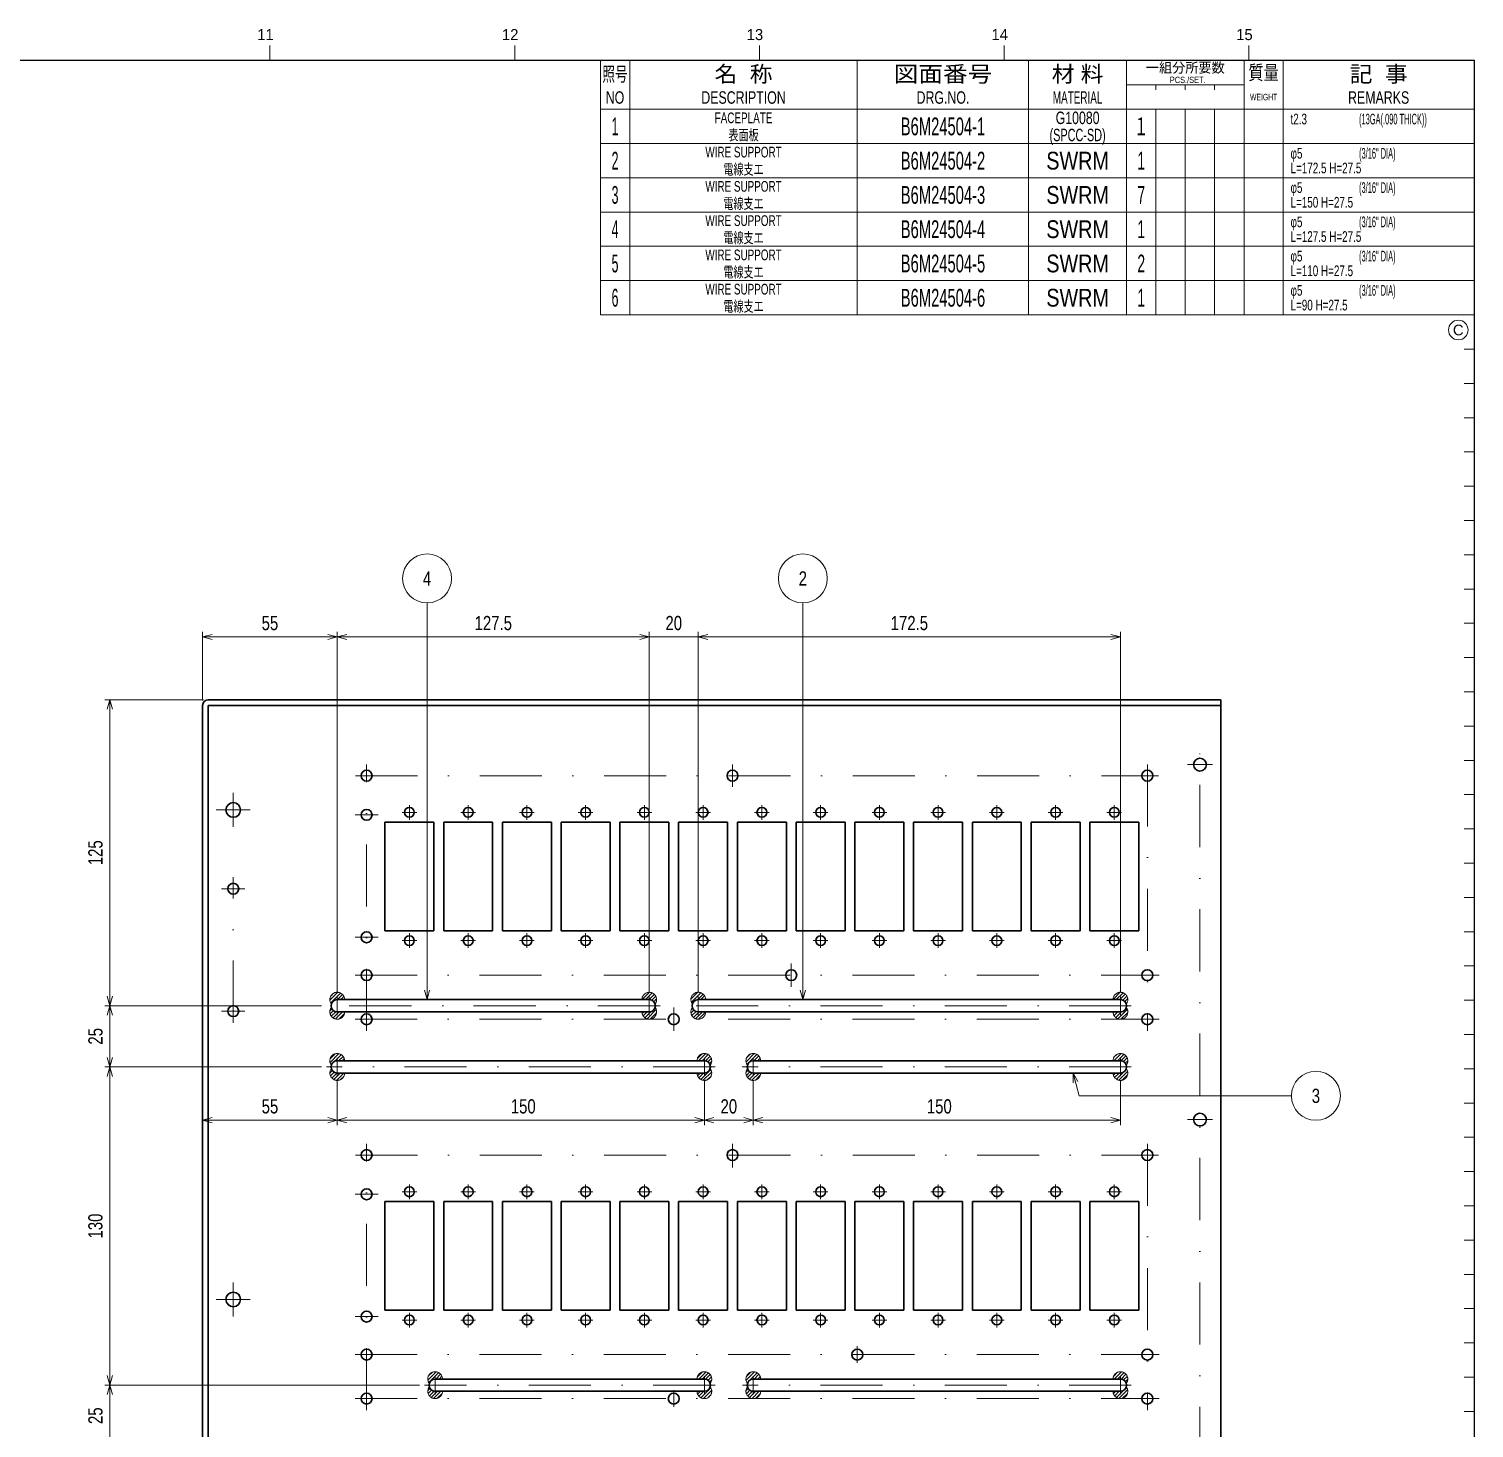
# Model space of a CAD drawing. Header units: millimetres. Extents: x 10 to 832, y 7 to 590.
# Drawn here: x 536.3 to 831.5, y 304.6 to 590.4 of the extents above; entities that cross this region are included whole.
import ezdxf
from ezdxf.enums import TextEntityAlignment as Align

# ---------------------------------------------------------------- set-up
doc = ezdxf.new("R2010")
doc.units = ezdxf.units.MM
doc.linetypes.add('DASHDOT', pattern=[25.3, 12.7, -6.3, 0, -6.3])
doc.linetypes.add('DIVIDE', pattern=[31.6, 12.7, -6.3, 0, -6.3, 0, -6.3])
for name, color, linetype in [('GR1_01', 7, 'Continuous'), ('GR1_15', 7, 'Continuous'), ('GR1_16', 7, 'Continuous'), ('GR2_02', 7, 'Continuous'), ('図面枠B6M', 7, 'Continuous'), ('表題、部品表_01', 7, 'Continuous'), ('表題、部品表_02', 7, 'Continuous'), ('表題、部品表_03', 7, 'Continuous'), ('表題、部品表_Layer1', 7, 'Continuous')]:
    doc.layers.add(name, color=color, linetype=linetype)
doc.styles.add('HG丸ｺﾞｼｯｸM-PRO', font='')
doc.styles.get('HG丸ｺﾞｼｯｸM-PRO').set_extended_font_data('HG丸ｺﾞｼｯｸM-PRO')
pattern_1 = [(45, (0, 0), (-0.3535534, 0.3535534), [])]

# ---------------------------------------------------------------- blocks, each defined once
blk = doc.blocks.new('BLKF023')
at = {"layer": '図面枠B6M', "color": 4, "linetype": 'Continuous', "lineweight": 13}
for p, q in [((585.5, 587), (585.5, 584)), ((635.5, 587), (635.5, 584)), ((685.5, 587), (685.5, 584)), ((735.5, 587), (735.5, 584)), ((785.5, 587), (785.5, 584)), ((829.5, 567), (831.5, 567)), ((829.5, 560), (831.5, 560)), ((829.5, 553), (831.5, 553)), ((829.5, 546), (831.5, 546)), ((829.5, 539), (831.5, 539)), ((829.5, 532), (831.5, 532)), ((829.5, 525), (831.5, 525)), ((829.5, 518), (831.5, 518)), ((829.5, 511), (831.5, 511)), ((829.5, 504), (831.5, 504)), ((829.5, 497), (831.5, 497)), ((829.5, 490), (831.5, 490)), ((829.5, 483), (831.5, 483)), ((829.5, 476), (831.5, 476)), ((829.5, 469), (831.5, 469)), ((829.5, 462), (831.5, 462)), ((829.5, 455), (831.5, 455)), ((829.5, 448), (831.5, 448)), ((829.5, 441), (831.5, 441)), ((829.5, 434), (831.5, 434)), ((829.5, 427), (831.5, 427)), ((829.5, 420), (831.5, 420)), ((829.5, 413), (831.5, 413)), ((829.5, 406), (831.5, 406)), ((829.5, 399), (831.5, 399)), ((829.5, 392), (831.5, 392)), ((829.5, 385), (831.5, 385)), ((829.5, 378), (831.5, 378)), ((829.5, 371), (831.5, 371)), ((829.5, 364), (831.5, 364)), ((829.5, 357), (831.5, 357)), ((829.5, 350), (831.5, 350)), ((829.5, 343), (831.5, 343)), ((829.5, 336), (831.5, 336)), ((829.5, 329), (831.5, 329)), ((829.5, 322), (831.5, 322)), ((829.5, 315), (831.5, 315)), ((829.5, 308), (831.5, 308))]:
    blk.add_line(p, q, dxfattribs=at)
at = {"layer": '図面枠B6M', "color": 2, "linetype": 'Continuous', "lineweight": 25}
for p, q in [((35.5, 584), (831.5, 584)), ((831.5, 584), (831.5, 15))]:
    blk.add_line(p, q, dxfattribs=at)
at = {"layer": '図面枠B6M', "color": 4, "linetype": 'Continuous', "lineweight": 13, "style": 'HG丸ｺﾞｼｯｸM-PRO', "width": 1.003994}
for s, p in [('11', (582.9, 587.45)), ('12', (632.9, 587.45)), ('13', (682.9, 587.45)), ('14', (732.9, 587.45)), ('15', (782.9, 587.45))]:
    blk.add_text(s, height=2.255, dxfattribs=at).set_placement(p, align=Align.BOTTOM_LEFT)
blk = doc.blocks.new('BLKF025')
at = {"layer": '表題、部品表_02', "color": 4, "linetype": 'Continuous', "lineweight": 13}
for p, q in [((653, 574), (653, 567)), ((653, 574), (831.5, 574)), ((659, 574), (659, 567)), ((705.5, 574), (705.5, 567)), ((740.5, 574), (740.5, 567)), ((760.5, 574), (760.5, 567)), ((766.5, 574), (766.5, 567)), ((772.5, 574), (772.5, 567)), ((778.5, 567), (778.5, 574)), ((784.5, 574), (784.5, 567)), ((792.5, 574), (792.5, 567)), ((831.5, 574), (831.5, 567)), ((653, 567), (831.5, 567))]:
    blk.add_line(p, q, dxfattribs=at)
blk = doc.blocks.new('BLKF027')
at = {"layer": '表題、部品表_02', "color": 4, "linetype": 'Continuous', "lineweight": 13}
for p, q in [((653, 567), (653, 560)), ((653, 567), (831.5, 567)), ((659, 567), (659, 560)), ((705.5, 567), (705.5, 560)), ((740.5, 567), (740.5, 560)), ((760.5, 567), (760.5, 560)), ((766.5, 567), (766.5, 560)), ((772.5, 567), (772.5, 560)), ((778.5, 560), (778.5, 567)), ((784.5, 567), (784.5, 560)), ((792.5, 567), (792.5, 560)), ((831.5, 567), (831.5, 560)), ((653, 560), (831.5, 560))]:
    blk.add_line(p, q, dxfattribs=at)
blk = doc.blocks.new('BLKF029')
at = {"layer": '表題、部品表_02', "color": 4, "linetype": 'Continuous', "lineweight": 13}
for p, q in [((653, 560), (653, 553)), ((653, 560), (831.5, 560)), ((659, 560), (659, 553)), ((705.5, 560), (705.5, 553)), ((740.5, 560), (740.5, 553)), ((760.5, 560), (760.5, 553)), ((766.5, 560), (766.5, 553)), ((772.5, 560), (772.5, 553)), ((778.5, 553), (778.5, 560)), ((784.5, 560), (784.5, 553)), ((792.5, 560), (792.5, 553)), ((831.5, 560), (831.5, 553)), ((653, 553), (831.5, 553))]:
    blk.add_line(p, q, dxfattribs=at)
blk = doc.blocks.new('BLKF031')
at = {"layer": 'GR1_16', "linetype": 'DIVIDE', "lineweight": 13}
h = blk.add_hatch(dxfattribs=at)
h.set_pattern_fill('_USER', color=4, scale=0.5, angle=45, style=0, pattern_type=0)
h.set_pattern_definition(pattern_1)
edge = h.paths.add_edge_path(flags=0)
edge.add_arc((663, 392.12), 1.5, 323.1301, 540)
edge.add_line((661.5, 392.12), (663, 392.12))
edge.add_arc((663, 390.87), 1.25, 16.2602, 90, ccw=False)
edge = h.paths.add_edge_path(flags=0)
edge.add_arc((663, 389.62), 1.5, -180, 36.8699, ccw=False)
edge.add_line((661.5, 389.62), (663, 389.62))
edge.add_arc((663, 390.87), 1.25, 270, 343.7398)
at = {"layer": 'GR1_16', "color": 4, "linetype": 'DIVIDE', "lineweight": 13}
for centre, start, end in [((663, 392.12), 323.1301, 180), ((663, 389.62), 180, 36.8699)]:
    blk.add_arc(centre, 1.5, start, end, dxfattribs=at)
blk = doc.blocks.new('BLKF032')
at = {"layer": 'GR1_16', "linetype": 'DIVIDE', "lineweight": 13}
h = blk.add_hatch(dxfattribs=at)
h.set_pattern_fill('_USER', color=4, scale=0.5, angle=45, style=0, pattern_type=0)
h.set_pattern_definition(pattern_1)
edge = h.paths.add_edge_path(flags=0)
edge.add_arc((599.25, 392.12), 1.5, 0, 216.8699, ccw=False)
edge.add_line((600.75, 392.12), (599.25, 392.12))
edge.add_arc((599.25, 390.87), 1.25, 90, 163.7398)
edge = h.paths.add_edge_path(flags=0)
edge.add_arc((599.25, 389.62), 1.5, 143.1301, 360)
edge.add_line((600.75, 389.62), (599.25, 389.62))
edge.add_arc((599.25, 390.87), 1.25, 196.2602, 270, ccw=False)
at = {"layer": 'GR1_16', "color": 4, "linetype": 'DIVIDE', "lineweight": 13}
for centre, start, end in [((599.25, 392.12), 0, 216.8699), ((599.25, 389.62), 143.1301, 0)]:
    blk.add_arc(centre, 1.5, start, end, dxfattribs=at)
blk = doc.blocks.new('BLKF033')
at = {"layer": '表題、部品表_02', "color": 4, "linetype": 'Continuous', "lineweight": 13}
for p, q in [((653, 553), (653, 546)), ((653, 553), (831.5, 553)), ((659, 553), (659, 546)), ((705.5, 553), (705.5, 546)), ((740.5, 553), (740.5, 546)), ((760.5, 553), (760.5, 546)), ((766.5, 553), (766.5, 546)), ((772.5, 553), (772.5, 546)), ((778.5, 546), (778.5, 553)), ((784.5, 553), (784.5, 546)), ((792.5, 553), (792.5, 546)), ((831.5, 553), (831.5, 546)), ((653, 546), (831.5, 546))]:
    blk.add_line(p, q, dxfattribs=at)
blk = doc.blocks.new('FXTIP_ARROW_S')
at = {"color": 0, "linetype": 'Continuous', "lineweight": -2}
for q in [(-1, 0), (-0.97, 0.26), (-0.97, -0.26)]:
    blk.add_line((0, 0), q, dxfattribs=at)
blk = doc.blocks.new('FXTIP_ARROW_E')
at = {"color": 0, "linetype": 'Continuous', "lineweight": -2}
for q in [(-1, 0), (-0.97, 0.26), (-0.97, -0.26)]:
    blk.add_line((0, 0), q, dxfattribs=at)
blk = doc.blocks.new('BLKF039')
at = {"layer": '表題、部品表_01', "color": 4, "linetype": 'Continuous', "lineweight": 13}
for p, q in [((653, 584), (653, 574)), ((653, 584), (831.5, 584)), ((659, 584), (659, 574)), ((705.5, 584), (705.5, 574)), ((740.5, 584), (740.5, 574)), ((760.5, 584), (760.5, 574)), ((784.5, 584), (784.5, 574)), ((792.5, 584), (792.5, 574)), ((831.5, 584), (831.5, 574)), ((760.5, 579), (784.5, 579)), ((766.5, 578), (766.5, 579)), ((772.5, 579), (772.5, 578)), ((778.5, 579), (778.5, 578)), ((653, 574), (831.5, 574))]:
    blk.add_line(p, q, dxfattribs=at)
at = {"layer": '表題、部品表_01', "color": 3, "linetype": 'Continuous', "lineweight": 35, "style": 'HG丸ｺﾞｼｯｸM-PRO'}
for s, height, width, p in [('照号', 2.909, 0.651535, (656, 581.2)), ('名  称', 3.273, 1.042426, (682.25, 581.2)), ('図面番号', 3.273, 1.127518, (723, 581.2)), ('材 料', 3.273, 1.042439, (750.5, 581.2)), ('一組分所要数', 2.036, 0.966638, (772.5, 582.5)), ('質量', 2.909, 0.781842, (788.5, 581.5)), ('記  事', 3.273, 1.042426, (812, 581.2)), ('PCS./SET.', 1.309, 0.862935, (773, 580)), ('NO', 2.545, 0.740841, (656, 576.4)), ('DESCRIPTION', 2.5455, 0.741365, (682.25, 576.4)), ('DRG.NO.', 2.545, 0.741189, (723, 576.4)), ('MATERIAL', 2.545, 0.594756, (750.5, 576.4)), ('WEIGHT', 1.309, 0.635507, (788.5, 576.5)), ('REMARKS', 2.545, 0.742803, (812, 576.4))]:
    blk.add_text(s, height=height, dxfattribs=dict(at, width=width)).set_placement(p, align=Align.MIDDLE_CENTER)
blk = doc.blocks.new('BLKF038')
at = {"layer": '表題、部品表_01', "color": 3, "linetype": 'Continuous', "lineweight": 13}
blk.add_blockref('BLKF039', (0, 0), dxfattribs=at)
blk = doc.blocks.new('BLKF040')
at = {"layer": 'GR1_16', "linetype": 'DIVIDE', "lineweight": 13}
h = blk.add_hatch(dxfattribs=at)
h.set_pattern_fill('_USER', color=4, scale=0.5, angle=45, style=0, pattern_type=0)
h.set_pattern_definition(pattern_1)
edge = h.paths.add_edge_path(flags=0)
edge.add_arc((599.25, 379.62), 1.5, 0, 216.8699, ccw=False)
edge.add_line((600.75, 379.62), (599.25, 379.62))
edge.add_arc((599.25, 378.37), 1.25, 90, 163.7398)
edge = h.paths.add_edge_path(flags=0)
edge.add_arc((599.25, 377.12), 1.5, 143.1301, 360)
edge.add_line((600.75, 377.12), (599.25, 377.12))
edge.add_arc((599.25, 378.37), 1.25, 196.2602, 270, ccw=False)
at = {"layer": 'GR1_16', "color": 4, "linetype": 'DIVIDE', "lineweight": 13}
for centre, start, end in [((599.25, 379.62), 0, 216.8699), ((599.25, 377.12), 143.1301, 0)]:
    blk.add_arc(centre, 1.5, start, end, dxfattribs=at)
blk = doc.blocks.new('BLKF041')
at = {"layer": 'GR1_16', "linetype": 'DIVIDE', "lineweight": 13}
h = blk.add_hatch(dxfattribs=at)
h.set_pattern_fill('_USER', color=4, scale=0.5, angle=45, style=0, pattern_type=0)
h.set_pattern_definition(pattern_1)
edge = h.paths.add_edge_path(flags=0)
edge.add_arc((619.25, 314.62), 1.5, 0, 216.8699, ccw=False)
edge.add_line((620.75, 314.62), (619.25, 314.62))
edge.add_arc((619.25, 313.37), 1.25, 90, 163.7398)
edge = h.paths.add_edge_path(flags=0)
edge.add_arc((619.25, 312.12), 1.5, 143.1301, 360)
edge.add_line((620.75, 312.12), (619.25, 312.12))
edge.add_arc((619.25, 313.37), 1.25, 196.2602, 270, ccw=False)
at = {"layer": 'GR1_16', "color": 4, "linetype": 'DIVIDE', "lineweight": 13}
for centre, start, end in [((619.25, 314.62), 0, 216.8699), ((619.25, 312.12), 143.1301, 0)]:
    blk.add_arc(centre, 1.5, start, end, dxfattribs=at)
blk = doc.blocks.new('BLKF047')
at = {"layer": 'GR1_16', "linetype": 'DIVIDE', "lineweight": 13}
h = blk.add_hatch(dxfattribs=at)
h.set_pattern_fill('_USER', color=4, scale=0.5, angle=45, style=0, pattern_type=0)
h.set_pattern_definition(pattern_1)
edge = h.paths.add_edge_path(flags=0)
edge.add_arc((684.25, 314.62), 1.5, 0, 216.8699, ccw=False)
edge.add_line((685.75, 314.62), (684.25, 314.62))
edge.add_arc((684.25, 313.37), 1.25, 90, 163.7398)
edge = h.paths.add_edge_path(flags=0)
edge.add_arc((684.25, 312.12), 1.5, 143.1301, 360)
edge.add_line((685.75, 312.12), (684.25, 312.12))
edge.add_arc((684.25, 313.37), 1.25, 196.2602, 270, ccw=False)
at = {"layer": 'GR1_16', "color": 4, "linetype": 'DIVIDE', "lineweight": 13}
for centre, start, end in [((684.25, 314.62), 0, 216.8699), ((684.25, 312.12), 143.1301, 0)]:
    blk.add_arc(centre, 1.5, start, end, dxfattribs=at)
blk = doc.blocks.new('BLKF049')
at = {"layer": 'GR1_16', "linetype": 'DIVIDE', "lineweight": 13}
h = blk.add_hatch(dxfattribs=at)
h.set_pattern_fill('_USER', color=4, scale=0.5, angle=45, style=0, pattern_type=0)
h.set_pattern_definition(pattern_1)
edge = h.paths.add_edge_path(flags=0)
edge.add_arc((684.25, 379.62), 1.5, 0, 216.8699, ccw=False)
edge.add_line((685.75, 379.62), (684.25, 379.62))
edge.add_arc((684.25, 378.37), 1.25, 90, 163.7398)
edge = h.paths.add_edge_path(flags=0)
edge.add_arc((684.25, 377.12), 1.5, 143.1301, 360)
edge.add_line((685.75, 377.12), (684.25, 377.12))
edge.add_arc((684.25, 378.37), 1.25, 196.2602, 270, ccw=False)
at = {"layer": 'GR1_16', "color": 4, "linetype": 'DIVIDE', "lineweight": 13}
for centre, start, end in [((684.25, 379.62), 0, 216.8699), ((684.25, 377.12), 143.1301, 0)]:
    blk.add_arc(centre, 1.5, start, end, dxfattribs=at)
blk = doc.blocks.new('BLKF050')
at = {"layer": 'GR1_16', "linetype": 'DIVIDE', "lineweight": 13}
h = blk.add_hatch(dxfattribs=at)
h.set_pattern_fill('_USER', color=4, scale=0.5, angle=45, style=0, pattern_type=0)
h.set_pattern_definition(pattern_1)
edge = h.paths.add_edge_path(flags=0)
edge.add_arc((673, 392.12), 1.5, 0, 216.8699, ccw=False)
edge.add_line((674.5, 392.12), (673, 392.12))
edge.add_arc((673, 390.87), 1.25, 90, 163.7398)
edge = h.paths.add_edge_path(flags=0)
edge.add_arc((673, 389.62), 1.5, 143.1301, 360)
edge.add_line((674.5, 389.62), (673, 389.62))
edge.add_arc((673, 390.87), 1.25, 196.2602, 270, ccw=False)
at = {"layer": 'GR1_16', "color": 4, "linetype": 'DIVIDE', "lineweight": 13}
for centre, start, end in [((673, 392.12), 0, 216.8699), ((673, 389.62), 143.1301, 0)]:
    blk.add_arc(centre, 1.5, start, end, dxfattribs=at)
blk = doc.blocks.new('BLKF051')
at = {"layer": 'GR1_16', "linetype": 'DIVIDE', "lineweight": 13}
h = blk.add_hatch(dxfattribs=at)
h.set_pattern_fill('_USER', color=4, scale=0.5, angle=45, style=0, pattern_type=0)
h.set_pattern_definition(pattern_1)
edge = h.paths.add_edge_path(flags=0)
edge.add_arc((674.25, 379.62), 1.5, 323.1301, 540)
edge.add_line((672.75, 379.62), (674.25, 379.62))
edge.add_arc((674.25, 378.37), 1.25, 16.2602, 90, ccw=False)
edge = h.paths.add_edge_path(flags=0)
edge.add_arc((674.25, 377.12), 1.5, -180, 36.8699, ccw=False)
edge.add_line((672.75, 377.12), (674.25, 377.12))
edge.add_arc((674.25, 378.37), 1.25, 270, 343.7398)
at = {"layer": 'GR1_16', "color": 4, "linetype": 'DIVIDE', "lineweight": 13}
for centre, start, end in [((674.25, 379.62), 323.1301, 180), ((674.25, 377.12), 180, 36.8699)]:
    blk.add_arc(centre, 1.5, start, end, dxfattribs=at)
blk = doc.blocks.new('BLKF052')
at = {"layer": 'GR1_16', "linetype": 'DIVIDE', "lineweight": 13}
h = blk.add_hatch(dxfattribs=at)
h.set_pattern_fill('_USER', color=4, scale=0.5, angle=45, style=0, pattern_type=0)
h.set_pattern_definition(pattern_1)
edge = h.paths.add_edge_path(flags=0)
edge.add_arc((759.25, 392.12), 1.5, 323.1301, 540)
edge.add_line((757.75, 392.12), (759.25, 392.12))
edge.add_arc((759.25, 390.87), 1.25, 16.2602, 90, ccw=False)
edge = h.paths.add_edge_path(flags=0)
edge.add_arc((759.25, 389.62), 1.5, -180, 36.8699, ccw=False)
edge.add_line((757.75, 389.62), (759.25, 389.62))
edge.add_arc((759.25, 390.87), 1.25, 270, 343.7398)
at = {"layer": 'GR1_16', "color": 4, "linetype": 'DIVIDE', "lineweight": 13}
for centre, start, end in [((759.25, 392.12), 323.1301, 180), ((759.25, 389.62), 180, 36.8699)]:
    blk.add_arc(centre, 1.5, start, end, dxfattribs=at)
blk = doc.blocks.new('BLKF053')
at = {"layer": 'GR1_16', "linetype": 'DIVIDE', "lineweight": 13}
h = blk.add_hatch(dxfattribs=at)
h.set_pattern_fill('_USER', color=4, scale=0.5, angle=45, style=0, pattern_type=0)
h.set_pattern_definition(pattern_1)
edge = h.paths.add_edge_path(flags=0)
edge.add_arc((759.25, 379.62), 1.5, 323.1301, 540)
edge.add_line((757.75, 379.62), (759.25, 379.62))
edge.add_arc((759.25, 378.37), 1.25, 16.2602, 90, ccw=False)
edge = h.paths.add_edge_path(flags=0)
edge.add_arc((759.25, 377.12), 1.5, -180, 36.8699, ccw=False)
edge.add_line((757.75, 377.12), (759.25, 377.12))
edge.add_arc((759.25, 378.37), 1.25, 270, 343.7398)
at = {"layer": 'GR1_16', "color": 4, "linetype": 'DIVIDE', "lineweight": 13}
for centre, start, end in [((759.25, 379.62), 323.1301, 180), ((759.25, 377.12), 180, 36.8699)]:
    blk.add_arc(centre, 1.5, start, end, dxfattribs=at)
blk = doc.blocks.new('BLKF054')
at = {"layer": 'GR1_16', "linetype": 'DIVIDE', "lineweight": 13}
h = blk.add_hatch(dxfattribs=at)
h.set_pattern_fill('_USER', color=4, scale=0.5, angle=45, style=0, pattern_type=0)
h.set_pattern_definition(pattern_1)
edge = h.paths.add_edge_path(flags=0)
edge.add_arc((759.25, 314.62), 1.5, 323.1301, 540)
edge.add_line((757.75, 314.62), (759.25, 314.62))
edge.add_arc((759.25, 313.37), 1.25, 16.2602, 90, ccw=False)
edge = h.paths.add_edge_path(flags=0)
edge.add_arc((759.25, 312.12), 1.5, -180, 36.8699, ccw=False)
edge.add_line((757.75, 312.12), (759.25, 312.12))
edge.add_arc((759.25, 313.37), 1.25, 270, 343.7398)
at = {"layer": 'GR1_16', "color": 4, "linetype": 'DIVIDE', "lineweight": 13}
for centre, start, end in [((759.25, 314.62), 323.1301, 180), ((759.25, 312.12), 180, 36.8699)]:
    blk.add_arc(centre, 1.5, start, end, dxfattribs=at)
blk = doc.blocks.new('BLKF056')
at = {"layer": 'GR1_16', "linetype": 'DIVIDE', "lineweight": 13}
h = blk.add_hatch(dxfattribs=at)
h.set_pattern_fill('_USER', color=4, scale=0.5, angle=45, style=0, pattern_type=0)
h.set_pattern_definition(pattern_1)
edge = h.paths.add_edge_path(flags=0)
edge.add_arc((674.25, 314.62), 1.5, 323.1301, 540)
edge.add_line((672.75, 314.62), (674.25, 314.62))
edge.add_arc((674.25, 313.37), 1.25, 16.2602, 90, ccw=False)
edge = h.paths.add_edge_path(flags=0)
edge.add_arc((674.25, 312.12), 1.5, -180, 36.8699, ccw=False)
edge.add_line((672.75, 312.12), (674.25, 312.12))
edge.add_arc((674.25, 313.37), 1.25, 270, 343.7398)
at = {"layer": 'GR1_16', "color": 4, "linetype": 'DIVIDE', "lineweight": 13}
for centre, start, end in [((674.25, 314.62), 323.1301, 180), ((674.25, 312.12), 180, 36.8699)]:
    blk.add_arc(centre, 1.5, start, end, dxfattribs=at)
blk = doc.blocks.new('BLKF063')
at = {"layer": '表題、部品表_02', "color": 4, "linetype": 'Continuous', "lineweight": 13}
for p, q in [((653, 546), (653, 539)), ((653, 546), (831.5, 546)), ((659, 546), (659, 539)), ((705.5, 546), (705.5, 539)), ((740.5, 546), (740.5, 539)), ((760.5, 546), (760.5, 539)), ((766.5, 546), (766.5, 539)), ((772.5, 546), (772.5, 539)), ((778.5, 539), (778.5, 546)), ((784.5, 546), (784.5, 539)), ((792.5, 546), (792.5, 539)), ((831.5, 546), (831.5, 539)), ((653, 539), (831.5, 539))]:
    blk.add_line(p, q, dxfattribs=at)
blk = doc.blocks.new('BLKF067')
at = {"layer": '表題、部品表_02', "color": 4, "linetype": 'Continuous', "lineweight": 13}
for p, q in [((653, 539), (653, 532)), ((653, 539), (831.5, 539)), ((659, 539), (659, 532)), ((705.5, 539), (705.5, 532)), ((740.5, 539), (740.5, 532)), ((760.5, 539), (760.5, 532)), ((766.5, 539), (766.5, 532)), ((772.5, 539), (772.5, 532)), ((778.5, 532), (778.5, 539)), ((784.5, 539), (784.5, 532)), ((792.5, 539), (792.5, 532)), ((831.5, 539), (831.5, 532)), ((653, 532), (831.5, 532))]:
    blk.add_line(p, q, dxfattribs=at)
blk = doc.blocks.new('BLKF099')
at = {"layer": 'GR2_02', "color": 3, "linetype": 'Continuous', "lineweight": 35}
for p, q in [((599.25, 392.12), (663, 392.12)), ((663, 389.62), (599.25, 389.62))]:
    blk.add_line(p, q, dxfattribs=at)
for centre, start, end in [((599.25, 390.87), 90, 270), ((663, 390.87), 270, 90)]:
    blk.add_arc(centre, 1.25, start, end, dxfattribs=at)
blk = doc.blocks.new('BLKF098')
at = {"layer": 'GR2_02', "color": 4, "linetype": 'DASHDOT', "lineweight": 13}
for p, q in [((599.25, 392.73), (599.25, 388.96)), ((663, 392.73), (663, 388.96)), ((665.22, 390.87), (597.05, 390.87))]:
    blk.add_line(p, q, dxfattribs=at)
at = {"layer": 'GR2_02', "color": 3, "linetype": 'Continuous', "lineweight": 35}
blk.add_blockref('BLKF099', (0, 0), dxfattribs=at)
blk = doc.blocks.new('BLKF101')
at = {"layer": 'GR2_02', "color": 3, "linetype": 'Continuous', "lineweight": 35}
for p, q in [((599.25, 379.62), (674.25, 379.62)), ((674.25, 377.12), (599.25, 377.12))]:
    blk.add_line(p, q, dxfattribs=at)
for centre, start, end in [((599.25, 378.37), 90, 270), ((674.25, 378.37), 270, 90)]:
    blk.add_arc(centre, 1.25, start, end, dxfattribs=at)
blk = doc.blocks.new('BLKF100')
at = {"layer": 'GR2_02', "color": 4, "linetype": 'DASHDOT', "lineweight": 13}
for p, q in [((676.47, 378.37), (597.05, 378.37)), ((599.25, 380.23), (599.25, 376.46)), ((674.25, 380.23), (674.25, 376.46))]:
    blk.add_line(p, q, dxfattribs=at)
at = {"layer": 'GR2_02', "color": 3, "linetype": 'Continuous', "lineweight": 35}
blk.add_blockref('BLKF101', (0, 0), dxfattribs=at)
blk = doc.blocks.new('BLKF103')
at = {"layer": 'GR2_02', "color": 3, "linetype": 'Continuous', "lineweight": 35}
for p, q in [((673, 392.12), (759.25, 392.12)), ((759.25, 389.62), (673, 389.62))]:
    blk.add_line(p, q, dxfattribs=at)
for centre, start, end in [((673, 390.87), 90, 270), ((759.25, 390.87), 270, 90)]:
    blk.add_arc(centre, 1.25, start, end, dxfattribs=at)
blk = doc.blocks.new('BLKF102')
at = {"layer": 'GR2_02', "color": 4, "linetype": 'DASHDOT', "lineweight": 13}
for p, q in [((673, 392.73), (673, 388.96)), ((759.25, 392.73), (759.25, 388.96)), ((761.47, 390.87), (670.82, 390.87))]:
    blk.add_line(p, q, dxfattribs=at)
at = {"layer": 'GR2_02', "color": 3, "linetype": 'Continuous', "lineweight": 35}
blk.add_blockref('BLKF103', (0, 0), dxfattribs=at)
blk = doc.blocks.new('BLKF105')
at = {"layer": 'GR2_02', "color": 3, "linetype": 'Continuous', "lineweight": 35}
for p, q in [((684.25, 379.62), (759.25, 379.62)), ((759.25, 377.12), (684.25, 377.12))]:
    blk.add_line(p, q, dxfattribs=at)
for centre, start, end in [((684.25, 378.37), 90, 270), ((759.25, 378.37), 270, 90)]:
    blk.add_arc(centre, 1.25, start, end, dxfattribs=at)
blk = doc.blocks.new('BLKF104')
at = {"layer": 'GR2_02', "color": 4, "linetype": 'DASHDOT', "lineweight": 13}
for p, q in [((761.47, 378.37), (681.98, 378.37)), ((684.25, 380.23), (684.25, 376.46)), ((759.25, 380.23), (759.25, 376.46))]:
    blk.add_line(p, q, dxfattribs=at)
at = {"layer": 'GR2_02', "color": 3, "linetype": 'Continuous', "lineweight": 35}
blk.add_blockref('BLKF105', (0, 0), dxfattribs=at)
blk = doc.blocks.new('BLKF106')
at = {"layer": 'GR1_01', "color": 3, "linetype": 'Continuous', "lineweight": 35}
for p, q in [((571.75, 209.52), (571.75, 452.22)), ((572.9, 453.37), (779.75, 453.37)), ((779.75, 452.22), (572.9, 452.22)), ((572.9, 452.22), (572.9, 209.52)), ((779.75, 208.37), (779.75, 453.37)), ((572.9, 209.52), (779.75, 209.52)), ((572.9, 208.37), (779.75, 208.37))]:
    blk.add_line(p, q, dxfattribs=at)
for centre, start, end in [((572.9, 452.22), 90, 180), ((572.9, 209.52), 180, 270)]:
    blk.add_arc(centre, 1.15, start, end, dxfattribs=at)
blk = doc.blocks.new('BLKF107')
at = {"layer": 'GR1_01', "color": 3, "linetype": 'Continuous', "lineweight": 35}
for p, q in [((609, 428.37), (619, 428.37)), ((609, 406.17), (609, 428.37)), ((619, 428.37), (619, 406.17)), ((621, 428.37), (631, 428.37)), ((621, 406.17), (621, 428.37)), ((631, 428.37), (631, 406.17)), ((633, 428.37), (643, 428.37)), ((633, 406.17), (633, 428.37)), ((643, 428.37), (643, 406.17)), ((645, 428.37), (655, 428.37)), ((645, 406.17), (645, 428.37)), ((655, 428.37), (655, 406.17)), ((657, 428.37), (667, 428.37)), ((657, 406.17), (657, 428.37)), ((667, 428.37), (667, 406.17)), ((669, 428.37), (679, 428.37)), ((669, 406.17), (669, 428.37)), ((679, 428.37), (679, 406.17)), ((681, 428.37), (691, 428.37)), ((681, 406.17), (681, 428.37)), ((691, 428.37), (691, 406.17)), ((693, 428.37), (703, 428.37)), ((693, 406.17), (693, 428.37)), ((703, 428.37), (703, 406.17)), ((705, 428.37), (715, 428.37)), ((705, 406.17), (705, 428.37)), ((715, 428.37), (715, 406.17)), ((717, 428.37), (727, 428.37)), ((717, 406.17), (717, 428.37)), ((727, 428.37), (727, 406.17)), ((729, 428.37), (739, 428.37)), ((729, 406.17), (729, 428.37)), ((739, 428.37), (739, 406.17)), ((741, 428.37), (751, 428.37)), ((741, 406.17), (741, 428.37)), ((751, 428.37), (751, 406.17)), ((753, 428.37), (763, 428.37)), ((753, 406.17), (753, 428.37)), ((763, 428.37), (763, 406.17)), ((619, 406.17), (609, 406.17)), ((631, 406.17), (621, 406.17)), ((643, 406.17), (633, 406.17)), ((655, 406.17), (645, 406.17)), ((667, 406.17), (657, 406.17)), ((679, 406.17), (669, 406.17)), ((691, 406.17), (681, 406.17)), ((703, 406.17), (693, 406.17)), ((715, 406.17), (705, 406.17)), ((727, 406.17), (717, 406.17)), ((739, 406.17), (729, 406.17)), ((751, 406.17), (741, 406.17)), ((763, 406.17), (753, 406.17))]:
    blk.add_line(p, q, dxfattribs=at)
for centre in [(614, 430.37), (626, 430.37), (638, 430.37), (650, 430.37), (662, 430.37), (674, 430.37), (686, 430.37), (698, 430.37), (710, 430.37), (722, 430.37), (734, 430.37), (746, 430.37), (758, 430.37), (614, 404.17), (626, 404.17), (638, 404.17), (650, 404.17), (662, 404.17), (674, 404.17), (686, 404.17), (698, 404.17), (710, 404.17), (722, 404.17), (734, 404.17), (746, 404.17), (758, 404.17)]:
    blk.add_circle(centre, 1, dxfattribs=at)
blk = doc.blocks.new('BLKF108')
at = {"layer": 'GR1_01', "color": 3, "linetype": 'Continuous', "lineweight": 35}
for p, q in [((609, 350.87), (619, 350.87)), ((609, 328.67), (609, 350.87)), ((619, 350.87), (619, 328.67)), ((621, 350.87), (631, 350.87)), ((621, 328.67), (621, 350.87)), ((631, 350.87), (631, 328.67)), ((633, 350.87), (643, 350.87)), ((633, 328.67), (633, 350.87)), ((643, 350.87), (643, 328.67)), ((645, 350.87), (655, 350.87)), ((645, 328.67), (645, 350.87)), ((655, 350.87), (655, 328.67)), ((657, 350.87), (667, 350.87)), ((657, 328.67), (657, 350.87)), ((667, 350.87), (667, 328.67)), ((669, 350.87), (679, 350.87)), ((669, 328.67), (669, 350.87)), ((679, 350.87), (679, 328.67)), ((681, 350.87), (691, 350.87)), ((681, 328.67), (681, 350.87)), ((691, 350.87), (691, 328.67)), ((693, 350.87), (703, 350.87)), ((693, 328.67), (693, 350.87)), ((703, 350.87), (703, 328.67)), ((705, 350.87), (715, 350.87)), ((705, 328.67), (705, 350.87)), ((715, 350.87), (715, 328.67)), ((717, 350.87), (727, 350.87)), ((717, 328.67), (717, 350.87)), ((727, 350.87), (727, 328.67)), ((729, 350.87), (739, 350.87)), ((729, 328.67), (729, 350.87)), ((739, 350.87), (739, 328.67)), ((741, 350.87), (751, 350.87)), ((741, 328.67), (741, 350.87)), ((751, 350.87), (751, 328.67)), ((753, 350.87), (763, 350.87)), ((753, 328.67), (753, 350.87)), ((763, 350.87), (763, 328.67)), ((619, 328.67), (609, 328.67)), ((631, 328.67), (621, 328.67)), ((643, 328.67), (633, 328.67)), ((655, 328.67), (645, 328.67)), ((667, 328.67), (657, 328.67)), ((679, 328.67), (669, 328.67)), ((691, 328.67), (681, 328.67)), ((703, 328.67), (693, 328.67)), ((715, 328.67), (705, 328.67)), ((727, 328.67), (717, 328.67)), ((739, 328.67), (729, 328.67)), ((751, 328.67), (741, 328.67)), ((763, 328.67), (753, 328.67))]:
    blk.add_line(p, q, dxfattribs=at)
for centre in [(614, 352.87), (626, 352.87), (638, 352.87), (650, 352.87), (662, 352.87), (674, 352.87), (686, 352.87), (698, 352.87), (710, 352.87), (722, 352.87), (734, 352.87), (746, 352.87), (758, 352.87), (614, 326.67), (626, 326.67), (638, 326.67), (650, 326.67), (662, 326.67), (674, 326.67), (686, 326.67), (698, 326.67), (710, 326.67), (722, 326.67), (734, 326.67), (746, 326.67), (758, 326.67)]:
    blk.add_circle(centre, 1, dxfattribs=at)
blk = doc.blocks.new('BLKF111')
at = {"layer": 'GR2_02', "color": 3, "linetype": 'Continuous', "lineweight": 35}
for p, q in [((619.25, 314.62), (674.25, 314.62)), ((674.25, 312.12), (619.25, 312.12))]:
    blk.add_line(p, q, dxfattribs=at)
for centre, start, end in [((619.25, 313.37), 90, 270), ((674.25, 313.37), 270, 90)]:
    blk.add_arc(centre, 1.25, start, end, dxfattribs=at)
blk = doc.blocks.new('BLKF110')
at = {"layer": 'GR2_02', "color": 4, "linetype": 'DASHDOT', "lineweight": 13}
for p, q in [((676.47, 313.37), (617.05, 313.37)), ((619.25, 315.23), (619.25, 311.46)), ((674.25, 315.23), (674.25, 311.46))]:
    blk.add_line(p, q, dxfattribs=at)
at = {"layer": 'GR2_02', "color": 3, "linetype": 'Continuous', "lineweight": 35}
blk.add_blockref('BLKF111', (0, 0), dxfattribs=at)
blk = doc.blocks.new('BLKF115')
at = {"layer": 'GR2_02', "color": 3, "linetype": 'Continuous', "lineweight": 35}
for p, q in [((684.25, 314.62), (759.25, 314.62)), ((759.25, 312.12), (684.25, 312.12))]:
    blk.add_line(p, q, dxfattribs=at)
for centre, start, end in [((684.25, 313.37), 90, 270), ((759.25, 313.37), 270, 90)]:
    blk.add_arc(centre, 1.25, start, end, dxfattribs=at)
blk = doc.blocks.new('BLKF114')
at = {"layer": 'GR2_02', "color": 4, "linetype": 'DASHDOT', "lineweight": 13}
for p, q in [((761.47, 313.37), (682.07, 313.37)), ((684.25, 315.23), (684.25, 311.46)), ((759.25, 315.23), (759.25, 311.46))]:
    blk.add_line(p, q, dxfattribs=at)
at = {"layer": 'GR2_02', "color": 3, "linetype": 'Continuous', "lineweight": 35}
blk.add_blockref('BLKF115', (0, 0), dxfattribs=at)
blk = doc.blocks.new('BLKF131')
at = {"layer": '表題、部品表_Layer1', "color": 4, "linetype": 'Continuous', "lineweight": 13}
blk.add_circle((828.27, 528.91), 2, dxfattribs=at)
at = {"layer": '表題、部品表_Layer1', "color": 4, "linetype": 'Continuous', "lineweight": 13, "style": 'HG丸ｺﾞｼｯｸM-PRO', "width": 1.042931}
blk.add_text('C', height=2.18, dxfattribs=at).set_placement((828.27, 528.91), align=Align.MIDDLE_CENTER)

msp = doc.modelspace()

# ---------------------------------------------------------------- linework, layer by layer
at = {"layer": 'GR1_01', "color": 4, "linetype": 'DASHDOT', "lineweight": 13}
for p, q in [((605.25, 385.74), (605.25, 440.17)), ((680, 435.57), (680, 440.17)), ((764.75, 440.17), (764.75, 385.74)), ((772.95, 440.12), (778.05, 440.12)), ((775.5, 220.07), (775.5, 442.67)), ((602.95, 437.87), (767.05, 437.87)), ((578, 427.39), (578, 434.34)), ((614, 428.87), (614, 431.87)), ((626, 428.87), (626, 431.87)), ((638, 428.87), (638, 431.87)), ((650, 428.87), (650, 431.87)), ((662, 428.87), (662, 431.87)), ((674, 428.87), (674, 431.87)), ((686, 428.87), (686, 431.87)), ((698, 428.87), (698, 431.87)), ((710, 428.87), (710, 431.87)), ((722, 428.87), (722, 431.87)), ((734, 428.87), (734, 431.87)), ((746, 428.87), (746, 431.87)), ((758, 428.87), (758, 431.87)), ((574.53, 430.87), (581.48, 430.87)), ((602.88, 429.87), (607.63, 429.87)), ((612.5, 430.37), (615.5, 430.37)), ((624.5, 430.37), (627.5, 430.37)), ((636.5, 430.37), (639.5, 430.37)), ((648.5, 430.37), (651.5, 430.37)), ((660.5, 430.37), (663.5, 430.37)), ((672.5, 430.37), (675.5, 430.37)), ((684.5, 430.37), (687.5, 430.37)), ((696.5, 430.37), (699.5, 430.37)), ((708.5, 430.37), (711.5, 430.37)), ((720.5, 430.37), (723.5, 430.37)), ((732.5, 430.37), (735.5, 430.37)), ((744.5, 430.37), (747.5, 430.37)), ((756.5, 430.37), (759.5, 430.37)), ((578, 387.39), (578, 417.14)), ((575.63, 414.77), (580.38, 414.77)), ((602.88, 404.87), (607.63, 404.87)), ((614, 402.67), (614, 405.67)), ((626, 402.67), (626, 405.67)), ((638, 402.67), (638, 405.67)), ((650, 402.67), (650, 405.67)), ((662, 402.67), (662, 405.67)), ((674, 402.67), (674, 405.67)), ((686, 402.67), (686, 405.67)), ((698, 402.67), (698, 405.67)), ((710, 402.67), (710, 405.67)), ((722, 402.67), (722, 405.67)), ((734, 402.67), (734, 405.67)), ((746, 402.67), (746, 405.67)), ((758, 402.67), (758, 405.67)), ((612.5, 404.17), (615.5, 404.17)), ((624.5, 404.17), (627.5, 404.17)), ((636.5, 404.17), (639.5, 404.17)), ((648.5, 404.17), (651.5, 404.17)), ((660.5, 404.17), (663.5, 404.17)), ((672.5, 404.17), (675.5, 404.17)), ((684.5, 404.17), (687.5, 404.17)), ((696.5, 404.17), (699.5, 404.17)), ((708.5, 404.17), (711.5, 404.17)), ((720.5, 404.17), (723.5, 404.17)), ((732.5, 404.17), (735.5, 404.17)), ((744.5, 404.17), (747.5, 404.17)), ((756.5, 404.17), (759.5, 404.17)), ((692, 394.74), (692, 399.49)), ((602.88, 397.12), (767.13, 397.12)), ((575.63, 389.77), (580.38, 389.77)), ((668, 385.74), (668, 390.49)), ((602.88, 388.12), (767.13, 388.12)), ((772.95, 367.62), (778.05, 367.62)), ((602.95, 360.37), (767.05, 360.37)), ((605.25, 308.24), (605.25, 362.67)), ((680, 357.84), (680, 362.67)), ((764.75, 362.67), (764.75, 308.24)), ((614, 351.37), (614, 354.37)), ((626, 351.37), (626, 354.37)), ((638, 351.37), (638, 354.37)), ((650, 351.37), (650, 354.37)), ((662, 351.37), (662, 354.37)), ((674, 351.37), (674, 354.37)), ((686, 351.37), (686, 354.37)), ((698, 351.37), (698, 354.37)), ((710, 351.37), (710, 354.37)), ((722, 351.37), (722, 354.37)), ((734, 351.37), (734, 354.37)), ((746, 351.37), (746, 354.37)), ((758, 351.37), (758, 354.37)), ((602.88, 352.37), (607.63, 352.37)), ((612.5, 352.87), (615.5, 352.87)), ((624.5, 352.87), (627.5, 352.87)), ((636.5, 352.87), (639.5, 352.87)), ((648.5, 352.87), (651.5, 352.87)), ((660.5, 352.87), (663.5, 352.87)), ((672.5, 352.87), (675.5, 352.87)), ((684.5, 352.87), (687.5, 352.87)), ((696.5, 352.87), (699.5, 352.87)), ((708.5, 352.87), (711.5, 352.87)), ((720.5, 352.87), (723.5, 352.87)), ((732.5, 352.87), (735.5, 352.87)), ((744.5, 352.87), (747.5, 352.87)), ((756.5, 352.87), (759.5, 352.87)), ((578, 327.39), (578, 334.34)), ((574.53, 330.87), (581.48, 330.87)), ((614, 325.17), (614, 328.17)), ((626, 325.17), (626, 328.17)), ((638, 325.17), (638, 328.17)), ((650, 325.17), (650, 328.17)), ((662, 325.17), (662, 328.17)), ((674, 325.17), (674, 328.17)), ((686, 325.17), (686, 328.17)), ((698, 325.17), (698, 328.17)), ((710, 325.17), (710, 328.17)), ((722, 325.17), (722, 328.17)), ((734, 325.17), (734, 328.17)), ((746, 325.17), (746, 328.17)), ((758, 325.17), (758, 328.17)), ((602.88, 327.37), (607.63, 327.37)), ((612.5, 326.67), (615.5, 326.67)), ((624.5, 326.67), (627.5, 326.67)), ((636.5, 326.67), (639.5, 326.67)), ((648.5, 326.67), (651.5, 326.67)), ((660.5, 326.67), (663.5, 326.67)), ((672.5, 326.67), (675.5, 326.67)), ((684.5, 326.67), (687.5, 326.67)), ((696.5, 326.67), (699.5, 326.67)), ((708.5, 326.67), (711.5, 326.67)), ((720.5, 326.67), (723.5, 326.67)), ((732.5, 326.67), (735.5, 326.67)), ((744.5, 326.67), (747.5, 326.67)), ((756.5, 326.67), (759.5, 326.67)), ((602.88, 319.62), (767.13, 319.62)), ((705.5, 317.93), (705.5, 321.31)), ((602.88, 310.62), (767.13, 310.62)), ((668, 308.93), (668, 312.31))]:
    msp.add_line(p, q, dxfattribs=at)
at = {"layer": 'GR1_01', "color": 3, "linetype": 'Continuous', "lineweight": 35}
for centre, radius in [((775.5, 440.12), 1.3), ((605.25, 437.87), 1.12), ((680, 437.87), 1.12), ((764.75, 437.87), 1.12), ((578, 430.87), 1.5), ((605.25, 429.87), 1.12), ((578, 414.77), 1.12), ((605.25, 404.87), 1.12), ((605.25, 397.12), 1.12), ((692, 397.12), 1.12), ((764.75, 397.12), 1.12), ((578, 389.77), 1.12), ((605.25, 388.12), 1.12), ((668, 388.12), 1.12), ((764.75, 388.12), 1.12), ((775.5, 367.62), 1.3), ((605.25, 360.37), 1.12), ((680, 360.37), 1.12), ((764.75, 360.37), 1.12), ((605.25, 352.37), 1.12), ((578, 330.87), 1.5), ((605.25, 327.37), 1.12), ((605.25, 319.62), 1.12), ((705.5, 319.62), 1.12), ((764.75, 319.62), 1.12), ((605.25, 310.62), 1.12), ((668, 310.62), 1.12), ((764.75, 310.62), 1.12)]:
    msp.add_circle(centre, radius, dxfattribs=at)
at = {"layer": 'GR1_15', "color": 254, "linetype": 'Continuous', "lineweight": 13}
for p, q in [((617.61, 392.12), (617.61, 473.16)), ((694.37, 392.12), (694.37, 473.16))]:
    msp.add_line(p, q, dxfattribs=at)
at = {"layer": 'GR1_15', "color": 6, "linetype": 'Continuous', "lineweight": 13}
for p, q in [((749.56, 377.12), (750.8, 372.47)), ((750.8, 372.47), (794.18, 372.47))]:
    msp.add_line(p, q, dxfattribs=at)
at = {"layer": 'GR1_15', "color": 254, "linetype": 'Continuous', "lineweight": 13}
for centre in [(617.61, 478.16), (694.37, 478.16)]:
    msp.add_circle(centre, 5, dxfattribs=at)
at = {"layer": 'GR1_15', "color": 6, "linetype": 'Continuous', "lineweight": 13}
msp.add_circle((799.18, 372.47), 5, dxfattribs=at)
at = {"layer": 'GR1_16', "color": 4, "linetype": 'Continuous', "lineweight": 13}
for p, q in [((571.75, 453.22), (571.75, 467.22)), ((599.25, 393.73), (599.25, 467.22)), ((663, 393.73), (663, 467.22)), ((673, 393.73), (673, 467.22)), ((759.25, 393.73), (759.25, 467.22)), ((571.75, 466.22), (599.25, 466.22)), ((599.25, 466.22), (663, 466.22)), ((663, 466.22), (673, 466.22)), ((673, 466.22), (759.25, 466.22)), ((571.9, 453.37), (551.79, 453.37)), ((552.79, 390.87), (552.79, 453.37)), ((596.05, 390.87), (551.79, 390.87)), ((552.79, 378.37), (552.79, 390.87)), ((596.05, 378.37), (551.79, 378.37)), ((552.79, 313.37), (552.79, 378.37)), ((616.05, 313.37), (551.79, 313.37)), ((552.79, 300.87), (552.79, 313.37))]:
    msp.add_line(p, q, dxfattribs=at)
at = {"layer": 'GR1_16', "color": 254, "linetype": 'Continuous', "lineweight": 13}
for p, q in [((599.25, 375.46), (599.25, 366.49)), ((674.25, 375.46), (674.25, 366.49)), ((684.25, 375.46), (684.25, 366.49)), ((759.25, 375.46), (759.25, 366.49)), ((571.75, 367.49), (599.25, 367.49)), ((599.25, 367.49), (674.25, 367.49)), ((674.25, 367.49), (684.25, 367.49)), ((684.25, 367.49), (759.25, 367.49))]:
    msp.add_line(p, q, dxfattribs=at)

# ---------------------------------------------------------------- block references
at = {"layer": 'GR1_01', "color": 3, "linetype": 'Continuous', "lineweight": 35}
for name in ['BLKF106', 'BLKF107', 'BLKF108']:
    msp.add_blockref(name, (0, 0), dxfattribs=at)
at = {"layer": 'GR1_15', "color": 254, "linetype": 'Continuous', "lineweight": 13, "xscale": 2, "yscale": 2, "rotation": 270}
for p in [(617.61, 392.12), (694.37, 392.12)]:
    msp.add_blockref('FXTIP_ARROW_S', p, dxfattribs=at)
at = {"layer": 'GR1_15', "color": 6, "linetype": 'Continuous', "lineweight": 13, "xscale": 2, "yscale": 2, "rotation": 104.9999999999997}
msp.add_blockref('FXTIP_ARROW_S', (749.56, 377.12), dxfattribs=at)
at = {"layer": 'GR1_16', "color": 4, "linetype": 'Continuous', "lineweight": 13, "xscale": 2, "yscale": 2}
for name, p, rotation in [('FXTIP_ARROW_S', (571.75, 466.22), 180), ('FXTIP_ARROW_E', (599.25, 466.22), 360), ('FXTIP_ARROW_S', (599.25, 466.22), 180), ('FXTIP_ARROW_E', (663, 466.22), 360), ('FXTIP_ARROW_S', (673, 466.22), 180), ('FXTIP_ARROW_E', (759.25, 466.22), 360), ('FXTIP_ARROW_E', (552.79, 453.37), 90), ('FXTIP_ARROW_S', (552.79, 390.87), 270), ('FXTIP_ARROW_E', (552.79, 390.87), 90), ('FXTIP_ARROW_S', (552.79, 378.37), 270), ('FXTIP_ARROW_E', (552.79, 378.37), 90), ('FXTIP_ARROW_S', (552.79, 313.37), 270), ('FXTIP_ARROW_E', (552.79, 313.37), 90)]:
    msp.add_blockref(name, p, dxfattribs=dict(at, rotation=rotation))
at = {"layer": 'GR1_16', "color": 4, "linetype": 'DIVIDE', "lineweight": 13}
for name in ['BLKF032', 'BLKF031', 'BLKF050', 'BLKF052', 'BLKF040', 'BLKF051', 'BLKF049', 'BLKF053', 'BLKF041', 'BLKF056', 'BLKF047', 'BLKF054']:
    msp.add_blockref(name, (0, 0), dxfattribs=at)
at = {"layer": 'GR1_16', "color": 254, "linetype": 'Continuous', "lineweight": 13, "xscale": 2, "yscale": 2}
for name, p, rotation in [('FXTIP_ARROW_S', (571.75, 367.49), 180), ('FXTIP_ARROW_E', (599.25, 367.49), 360), ('FXTIP_ARROW_S', (599.25, 367.49), 180), ('FXTIP_ARROW_E', (674.25, 367.49), 360), ('FXTIP_ARROW_S', (674.25, 367.49), 180), ('FXTIP_ARROW_E', (684.25, 367.49), 360), ('FXTIP_ARROW_S', (684.25, 367.49), 180), ('FXTIP_ARROW_E', (759.25, 367.49), 360)]:
    msp.add_blockref(name, p, dxfattribs=dict(at, rotation=rotation))
at = {"layer": 'GR2_02', "color": 4, "linetype": 'DASHDOT', "lineweight": 13}
for name in ['BLKF098', 'BLKF102', 'BLKF100', 'BLKF104', 'BLKF110', 'BLKF114']:
    msp.add_blockref(name, (0, 0), dxfattribs=at)
at = {"layer": '図面枠B6M', "color": 4, "linetype": 'Continuous', "lineweight": 13}
msp.add_blockref('BLKF023', (0, 0), dxfattribs=at)
at = {"layer": '表題、部品表_01', "color": 3, "linetype": 'Continuous', "lineweight": 13}
msp.add_blockref('BLKF038', (0, 0), dxfattribs=at)
at = {"layer": '表題、部品表_02', "color": 4, "linetype": 'Continuous', "lineweight": 13}
for name in ['BLKF025', 'BLKF027', 'BLKF029', 'BLKF033', 'BLKF063', 'BLKF067']:
    msp.add_blockref(name, (0, 0), dxfattribs=at)
at = {"layer": '表題、部品表_Layer1', "color": 4, "linetype": 'Continuous', "lineweight": 13}
msp.add_blockref('BLKF131', (0, 0), dxfattribs=at)

# ---------------------------------------------------------------- texts
at = {"layer": 'GR1_15', "color": 254, "linetype": 'Continuous', "lineweight": 35, "style": 'HG丸ｺﾞｼｯｸM-PRO', "width": 0.784542}
for s, p in [('4', (617.61, 478.16)), ('2', (694.37, 478.16))]:
    msp.add_text(s, height=2.91, rotation=0, dxfattribs=at).set_placement(p, align=Align.MIDDLE_CENTER)
at = {"layer": 'GR1_15', "color": 6, "linetype": 'Continuous', "lineweight": 35, "style": 'HG丸ｺﾞｼｯｸM-PRO', "width": 0.784542}
msp.add_text('3', height=2.91, rotation=0, dxfattribs=at).set_placement((799.18, 372.47), align=Align.MIDDLE_CENTER)
at = {"layer": 'GR1_16', "color": 4, "linetype": 'Continuous', "lineweight": 35, "style": 'HG丸ｺﾞｼｯｸM-PRO'}
for s, rotation, width, p in [('55', 0, 0.784542, (585.5, 466.72)), ('127.5', 0, 0.7847, (631.13, 466.72)), ('20', 0, 0.784542, (668, 466.72)), ('172.5', 0, 0.7847, (716.13, 466.72)), ('125', 90, 0.784542, (552.17, 422.12)), ('25', 90, 0.784542, (552.17, 384.62)), ('130', 90, 0.784542, (552.17, 345.87)), ('25', 90, 0.784542, (552.17, 307.12))]:
    msp.add_text(s, height=2.909, rotation=rotation, dxfattribs=dict(at, width=width)).set_placement(p, align=Align.BOTTOM_CENTER)
at = {"layer": 'GR1_16', "color": 254, "linetype": 'Continuous', "lineweight": 35, "style": 'HG丸ｺﾞｼｯｸM-PRO', "width": 0.784542}
for s, p in [('55', (585.5, 367.99)), ('150', (637.25, 367.99)), ('20', (679.25, 367.99)), ('150', (722.25, 367.99))]:
    msp.add_text(s, height=2.909, rotation=0, dxfattribs=at).set_placement(p, align=Align.BOTTOM_CENTER)
at = {"layer": '表題、部品表_03', "color": 3, "linetype": 'Continuous', "lineweight": 35, "style": 'HG丸ｺﾞｼｯｸM-PRO'}
for s, height, width, p in [('FACEPLATE', 2.182, 0.692523, (682.25, 572.25)), ('G10080', 2.545, 0.740408, (750.5, 572.25)), ('1', 3.64, 0.521199, (656, 570.5)), ('表面板', 2.182, 0.692256, (682.25, 568.75)), ('B6M24504-1', 3.636, 0.619572, (723, 570.5)), ('(SPCC-SD)', 2.545, 0.652377, (750.5, 568.75)), ('１', 3.64, 0.578238, (763.5, 570.5)), ('2', 3.64, 0.521199, (656, 563.5)), ('WIRE SUPPORT', 2.1818, 0.691856, (682.25, 565.25)), ('B6M24504-2', 3.636, 0.619572, (723, 563.5)), ('SWRM', 3.636, 0.830719, (750.5, 563.5)), ('1', 3.64, 0.576062, (763.5, 563.5)), ('電線支エ', 2.182, 0.692256, (682.25, 561.75)), ('3', 3.64, 0.521199, (656, 556.5)), ('WIRE SUPPORT', 2.1818, 0.691856, (682.25, 558.25)), ('B6M24504-3', 3.636, 0.619572, (723, 556.5)), ('SWRM', 3.636, 0.830719, (750.5, 556.5)), ('7', 3.64, 0.576062, (763.5, 556.5)), ('電線支エ', 2.182, 0.692256, (682.25, 554.75)), ('WIRE SUPPORT', 2.1818, 0.691856, (682.25, 551.25)), ('4', 3.64, 0.521199, (656, 549.5)), ('電線支エ', 2.182, 0.692256, (682.25, 547.75)), ('B6M24504-4', 3.636, 0.619572, (723, 549.5)), ('SWRM', 3.636, 0.830719, (750.5, 549.5)), ('1', 3.64, 0.576062, (763.5, 549.5)), ('5', 3.64, 0.521199, (656, 542.5)), ('WIRE SUPPORT', 2.1818, 0.691856, (682.25, 544.25)), ('B6M24504-5', 3.636, 0.619572, (723, 542.5)), ('SWRM', 3.636, 0.830719, (750.5, 542.5)), ('2', 3.64, 0.576062, (763.5, 542.5)), ('電線支エ', 2.182, 0.692256, (682.25, 540.75)), ('6', 3.64, 0.521199, (656, 535.5)), ('WIRE SUPPORT', 2.1818, 0.691856, (682.25, 537.25)), ('B6M24504-6', 3.636, 0.619572, (723, 535.5)), ('SWRM', 3.636, 0.830719, (750.5, 535.5)), ('電線支エ', 2.182, 0.692256, (682.25, 533.75)), ('1', 3.64, 0.576062, (763.5, 535.5))]:
    msp.add_text(s, height=height, dxfattribs=dict(at, width=width)).set_placement(p, align=Align.MIDDLE_CENTER)
for s, height, width, p in [('t2.3', 2.182, 0.690457, (794, 572)), ('(13GA(.090 THICK))', 2.1818, 0.416535, (808, 572)), ('φ5', 2.182, 0.691838, (794, 565)), ('(3/16" DIA)', 2.1818, 0.416548, (808, 565)), ('L=172.5 H=27.5', 2.1818, 0.691185, (794, 562)), ('φ5', 2.182, 0.691838, (794, 558)), ('(3/16" DIA)', 2.1818, 0.416548, (808, 558)), ('L=150 H=27.5', 2.1818, 0.691248, (794, 555)), ('(3/16" DIA)', 2.1818, 0.416548, (808, 551)), ('φ5', 2.182, 0.691838, (794, 551)), ('L=127.5 H=27.5', 2.1818, 0.691185, (794, 548)), ('φ5', 2.182, 0.691838, (794, 544)), ('(3/16" DIA)', 2.1818, 0.416548, (808, 544)), ('L=110 H=27.5', 2.1818, 0.691248, (794, 541)), ('φ5', 2.182, 0.691838, (794, 537)), ('(3/16" DIA)', 2.1818, 0.416548, (808, 537)), ('L=90 H=27.5', 2.1818, 0.691245, (794, 534))]:
    msp.add_text(s, height=height, dxfattribs=dict(at, width=width)).set_placement(p, align=Align.MIDDLE_LEFT)

doc.saveas('drawing.dxf')
